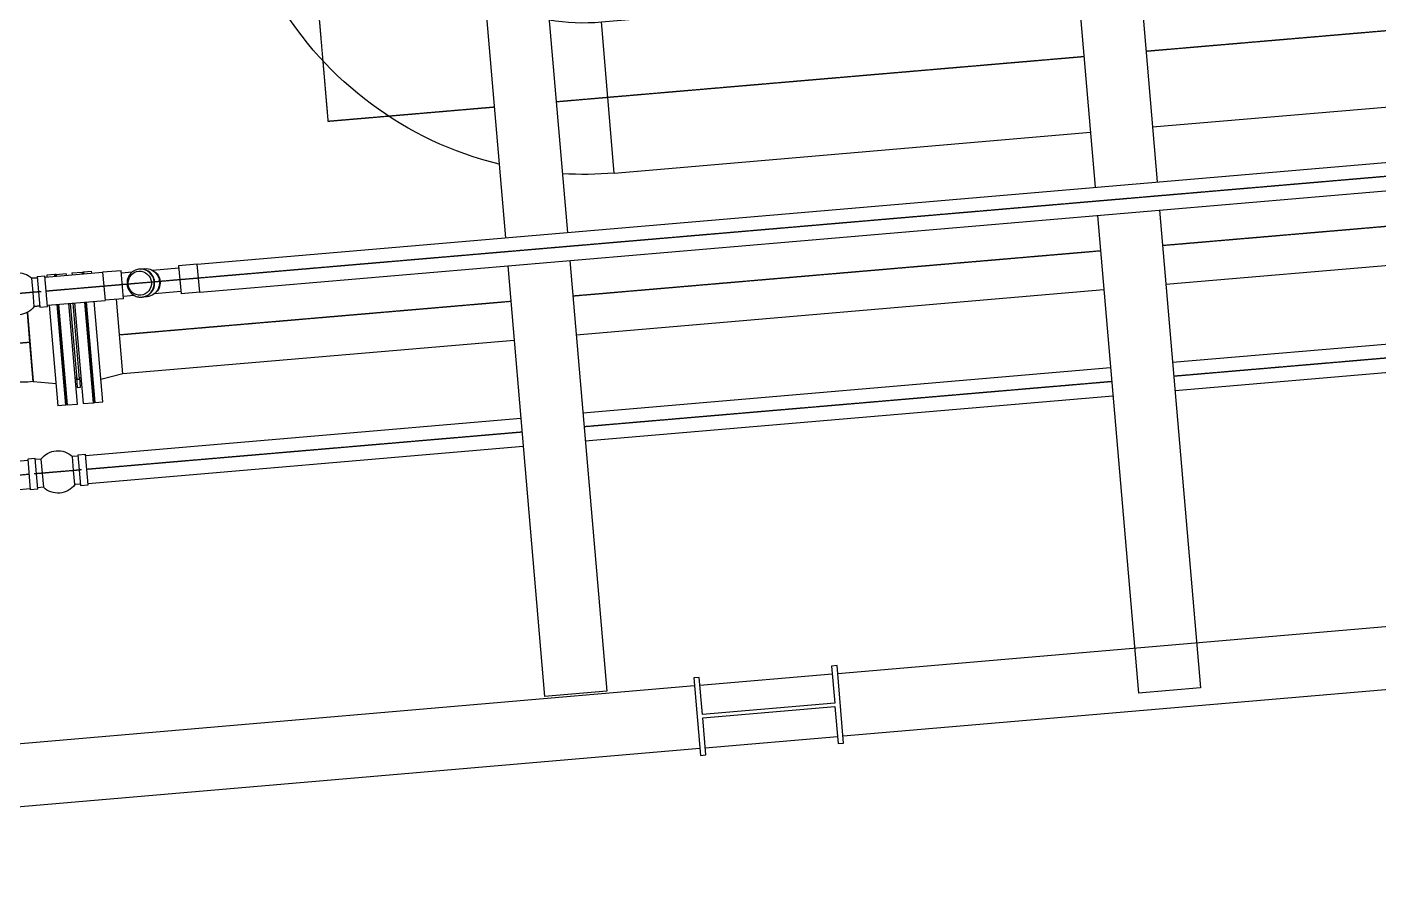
# Model space of a CAD drawing. Header units: millimetres. Extents: x 238021 to 250605, y -32596 to -9848.
# Drawn here: x 241229 to 244117, y -32253 to -30447 of the extents above; entities that cross this region are included whole.
import ezdxf

# ---------------------------------------------------------------- set-up
doc = ezdxf.new("R2010")
doc.units = ezdxf.units.MM
doc.header["$MEASUREMENT"] = 0
doc.linetypes.add('CENTER2', pattern=[1.125, 0.75, -0.125, 0.125, -0.125])
for name, color, linetype in [('Plan-150-SL-B4-216', 85, 'Continuous'), ('Plan-150-SL-B4-221', 85, 'Continuous'), ('Plan-300-CEN-D3-224', 70, 'Continuous'), ('Plan-50-PES-D1-243', 4, 'Continuous'), ('Plan-CENTER', 1, 'CENTER2'), ('Plan-RE', 5, 'Continuous'), ('Plan-S-BEAM', 12, 'Continuous'), ('Plan-S-COLS', 52, 'Continuous')]:
    doc.layers.add(name, color=color, linetype=linetype)

# ---------------------------------------------------------------- blocks, each defined once
blk = doc.blocks.new('*U569')
at = {"layer": 'Plan-S-BEAM', "color": 0, "linetype": 'ByBlock', "lineweight": -2}
for p, q in [((243431.0548577786, -29854.79137142757), (243442.3630347452, -29986.76304440099)), ((243563.570042285, -29843.44562527826), (243574.8782192529, -29975.41729826668)), ((243461.0662464824, -30205.03820495299), (243511.0693309592, -30788.59740567241)), ((243593.5814309901, -30193.69245881868), (243643.5845154592, -30777.25165944839)), ((243648.7346752129, -30837.35641380328), (243736.147487934, -31857.50450382509)), ((243516.2194907129, -30848.70216002732), (243603.6330691852, -31868.85918672088)), ((243736.147487934, -31857.50450382509), (243603.6330691852, -31868.85918672088))]:
    blk.add_line(p, q, dxfattribs=at)
blk = doc.blocks.new('*U572')
at = {"layer": 'Plan-S-BEAM', "color": 0, "linetype": 'ByBlock', "lineweight": -2}
for p, q in [((242171.1643607576, -29962.6612567419), (242182.472537712, -30094.63292957276)), ((242303.679545264, -29951.31551059259), (242314.9877222197, -30083.28718343846)), ((242201.1757494492, -30312.90809012475), (242251.1788339991, -30896.46729169717)), ((242333.6909339569, -30301.56234399046), (242383.6940184991, -30885.12154547314)), ((242256.3289937528, -30956.57204605206), (242335.1152203747, -31876.04387296521)), ((242388.8441782528, -30945.22629982805), (242467.6296391235, -31864.68919006942)), ((242467.6296391235, -31864.68919006942), (242335.1152203747, -31876.04387296521))]:
    blk.add_line(p, q, dxfattribs=at)
blk = doc.blocks.new('*U633')
at = {"layer": 'Plan-300-CEN-D3-224', "color": 0, "linetype": 'ByBlock', "lineweight": -2}
for p, q in [((244844.7068915874, -30231.26520533381), (244954.0017800421, -30221.90754516075)), ((244954.0017800422, -30221.90754516073), (244967.8150127318, -30383.2422910392)), ((243605.889288044, -30337.33086233088), (244712.1917070846, -30242.61095152452)), ((242456.2725570837, -30435.75927787433), (243473.3741035411, -30348.67660852158)), ((244967.8150127319, -30383.24229103946), (244981.6282454219, -30544.5770369176)), ((242470.0857897732, -30597.09402375276), (242456.2725570836, -30435.75927787434)), ((244872.3551176338, -30553.93283397587), (244981.6282454219, -30544.57703691759)), ((243633.5375140903, -30659.99849097293), (244739.8399331309, -30565.27858016657)), ((242483.8990224634, -30758.42876963121), (242470.0857897733, -30597.09402375279)), ((242483.8990224634, -30758.42876963118), (243501.0223295874, -30671.34423716365))]:
    blk.add_line(p, q, dxfattribs=at)
at = {"layer": 'Plan-CENTER'}
for p, q in [((244726.0158201077, -30403.94476584554), (243619.7134010672, -30498.66467665189)), ((244967.815012732, -30383.24229103916), (244858.5310046106, -30392.59901965483)), ((243487.1982165643, -30510.0104228426), (242470.0857897735, -30597.09402375275))]:
    blk.add_line(p, q, dxfattribs=at)
blk = doc.blocks.new('*U642')
at = {"layer": 'Plan-150-SL-B4-221', "color": 0, "linetype": 'ByBlock', "lineweight": -2}
for p, q in [((240958.3208285541, -30914.23857024074), (240904.5425812379, -30918.84298100211)), ((241242.8185789401, -31203.76198210773), (241230.154576758, -31055.84993067817))]:
    blk.add_line(p, q, dxfattribs=at)
at = {"layer": 'Plan-150-SL-B4-221', "color": 0, "linetype": 'ByBlock', "lineweight": -2, "extrusion": (0, 0, -1)}
for centre, radius, start, end in [((-241216.1400806418, -30892.16448270379), 312.737499999974, 310.7055469065386, 355.106357908761), ((-241216.1400806418, -30892.16448270392), 312.7374999998557, 265.1063579087525, 281.9145465331301)]:
    blk.add_arc(centre, radius, start, end, dxfattribs=at)
at = {"layer": 'Plan-CENTER'}
for p, q in [((241000.0777543199, -31048.3693731033), (241007.874414859, -31139.43221706485)), ((241235.6411149309, -31119.9311827757), (241145.5321425523, -31127.646174298)), ((241013.0169580446, -31138.99192043253), (241007.874414859, -31139.43221706485))]:
    blk.add_line(p, q, dxfattribs=at)
blk = doc.blocks.new('*U648')
at = {"layer": 'Plan-50-PES-D1-243', "color": 0, "linetype": 'ByBlock', "lineweight": -2}
for p, q in [((241160.4621107049, -30987.10070190225), (241144.165288282, -30988.49601076565)), ((241166.0760448628, -31052.66990343433), (241160.462110705, -30987.10070190226)), ((241251.6506301176, -30982.04535857655), (241239.7731005066, -30983.06229438843)), ((241242.3461536623, -31013.11484509061), (241239.7731005066, -30983.06229438842)), ((241251.4167161943, -30979.31330851272), (241267.7135386172, -30977.9179996493)), ((241251.4167161944, -30979.3133085127), (241254.2236832733, -31012.09790927874)), ((241270.5205056962, -31010.70260041535), (241267.7135386173, -30977.91799964932)), ((241144.1652882822, -30988.49601076566), (241149.77922244, -31054.06521229773)), ((241172.5735542392, -30988.81581615422), (241160.6960246282, -30989.83275196609)), ((241172.5735542392, -30988.81581615423), (241175.1466073949, -31018.86836685643)), ((241244.919206818, -31043.16739579281), (241242.3461536623, -31013.11484509062)), ((241254.2236832733, -31012.09790927875), (241257.0306503523, -31044.88251004479)), ((241273.3274727751, -31043.48720118139), (241270.5205056962, -31010.70260041535)), ((241175.1466073949, -31018.86836685643), (241177.7196605506, -31048.92091755862)), ((241256.796736429, -31042.15045998094), (241244.919206818, -31043.16739579281)), ((241257.0306503522, -31044.88251004478), (241273.3274727751, -31043.48720118138)), ((241166.0760448628, -31052.66990343432), (241149.7792224399, -31054.06521229772)), ((241177.7196605506, -31048.92091755861), (241165.8421309396, -31049.93785337048))]:
    blk.add_line(p, q, dxfattribs=at)
at = {"layer": 'Plan-50-PES-D1-243', "color": 0, "linetype": 'ByBlock', "lineweight": -2, "extrusion": (0, 0, -1)}
for centre, start, end in [((-241208.7463805286, -31015.99160597353), 36.91667276582162, 133.296042974283), ((-241208.7463805286, -31015.99160597351), 216.9166727658216, 313.2960429742828)]:
    blk.add_arc(centre, 45.24375000001156, start, end, dxfattribs=at)
at = {"layer": 'Plan-CENTER'}
blk.add_line((241259.4864744489, -31011.64731719502), (241158.0062866083, -31020.335894752), dxfattribs=at)
blk = doc.blocks.new('*U649')
at = {"layer": 'Plan-150-SL-B4-216', "color": 0, "linetype": 'ByBlock', "lineweight": -2}
for p, q in [((241288.4612844661, -30974.89660176047), (241271.5232533999, -30976.34680988337)), ((241271.5232533999, -30976.34680988338), (241271.8629872704, -30980.31480782952)), ((241288.8010183334, -30978.86459966884), (241288.4612844661, -30974.89660176048)), ((241277.0090934475, -31040.41990924539), (241295.4090342474, -31255.32614509174)), ((241312.3470653137, -31253.87593696883), (241293.9471245106, -31038.96970108471)), ((241230.154576854, -31055.84993062679), (241242.8196451392, -31203.77443655351)), ((241242.8196451392, -31203.77443655351), (241291.3143289593, -31207.50111619887)), ((241312.3470653137, -31253.87593696884), (241295.4090342475, -31255.32614509173))]:
    blk.add_line(p, q, dxfattribs=at)
blk = doc.blocks.new('*U650')
at = {"layer": 'Plan-150-SL-B4-216', "color": 0, "linetype": 'ByBlock', "lineweight": -2}
for p, q in [((241291.4503487719, -30974.64068267997), (241288.4612844661, -30974.89660176047)), ((241288.4612844662, -30974.89660176048), (241288.8010183334, -30978.86459966883)), ((241291.7900826387, -30978.60868058166), (241291.450348772, -30974.64068267996)), ((241293.9471245107, -31038.96970108471), (241312.3470653137, -31253.87593696884)), ((241315.3361296196, -31253.62001788833), (241296.9361888159, -31038.71378199753)), ((241315.3361296195, -31253.62001788833), (241312.3470653137, -31253.87593696884))]:
    blk.add_line(p, q, dxfattribs=at)
blk = doc.blocks.new('*U651')
at = {"layer": 'Plan-150-SL-B4-216', "color": 0, "linetype": 'ByBlock', "lineweight": -2}
for p, q in [((241291.4503487718, -30974.64068267996), (241313.3701536811, -30972.76394275622)), ((241291.4503487719, -30974.64068267997), (241291.7900826386, -30978.60868058167)), ((241313.7098875437, -30976.73194060903), (241313.3701536812, -30972.76394275622)), ((241325.3264109043, -30971.74026643418), (241347.2462158135, -30969.86352651045)), ((241325.3264109044, -30971.74026643418), (241325.6661447646, -30975.70826426031)), ((241347.5859496697, -30973.83152428768), (241347.2462158137, -30969.86352651045)), ((241296.9361888159, -31038.71378199754), (241315.3361296196, -31253.62001788832)), ((241337.2559345288, -31251.74327796459), (241318.8559937209, -31036.8370420249)), ((241321.8450580261, -31036.58112293773), (241335.7237617454, -31198.68055614821)), ((241341.701890357, -31198.16871798719), (241327.8231866365, -31036.06928476337)), ((241330.8122509418, -31035.81336567619), (241349.212191752, -31250.71960164255)), ((241371.1319966611, -31248.84286171881), (241352.7320558468, -31033.93662570355)), ((241334.8817594347, -31195.87967451242), (241336.6102795514, -31216.06831293796)), ((241335.7237617454, -31198.68055614821), (241341.701890357, -31198.16871798719)), ((241336.6102795514, -31216.06831293797), (241343.7840338853, -31215.45410714474)), ((241343.7840338853, -31215.45410714473), (241342.0555137691, -31195.26546872492)), ((241315.3361296194, -31253.62001788832), (241337.2559345287, -31251.74327796459)), ((241349.2121917519, -31250.71960164255), (241371.1319966611, -31248.84286171881))]:
    blk.add_line(p, q, dxfattribs=at)
blk = doc.blocks.new('*U652')
at = {"layer": 'Plan-150-SL-B4-216', "color": 0, "linetype": 'ByBlock', "lineweight": -2}
for p, q in [((241347.2462158136, -30969.86352651044), (241350.2352801194, -30969.60760742993)), ((241347.2462158136, -30969.86352651046), (241347.5859496697, -30973.83152428769)), ((241350.5750139749, -30973.5756052005), (241350.2352801194, -30969.60760742994)), ((241352.7320558469, -31033.93662570357), (241371.1319966612, -31248.84286171883)), ((241374.1210609671, -31248.58694263831), (241355.7211201522, -31033.68070661638)), ((241371.1319966612, -31248.84286171881), (241374.121060967, -31248.5869426383))]:
    blk.add_line(p, q, dxfattribs=at)
blk = doc.blocks.new('*U653')
at = {"layer": 'Plan-150-SL-B4-216', "color": 0, "linetype": 'ByBlock', "lineweight": -2}
for p, q in [((241350.2352801195, -30969.60760742993), (241367.1733111857, -30968.15739930703)), ((241350.2352801195, -30969.60760742993), (241350.575013975, -30973.57560520048)), ((241367.5130450379, -30972.12539703983), (241367.1733111857, -30968.15739930706)), ((241355.7211201522, -31033.68070661638), (241374.1210609671, -31248.58694263831)), ((241391.0590920332, -31247.13673451542), (241372.6591512151, -31032.2304984557)), ((241434.1197607107, -31187.39561540088), (241420.470317831, -31027.97388559268)), ((241434.1197607106, -31187.39561540086), (241386.9643867451, -31199.31170562254)), ((241374.121060967, -31248.5869426383), (241391.0590920333, -31247.1367345154))]:
    blk.add_line(p, q, dxfattribs=at)
blk = doc.blocks.new('*U660')
at = {"layer": 'Plan-50-PES-D1-243', "color": 0, "linetype": 'ByBlock', "lineweight": -2}
for p, q in [((241593.0893349969, -30952.81190213969), (247208.9901216107, -30471.98711677938)), ((241598.2354413083, -31012.91700354408), (247214.136227922, -30532.09221818376)), ((241595.6623881526, -30982.86445284191), (241593.089334997, -30952.81190213971)), ((241598.2354413082, -31012.9170035441), (241595.6623881525, -30982.86445284191))]:
    blk.add_line(p, q, dxfattribs=at)
at = {"layer": 'Plan-CENTER'}
blk.add_line((247230.5437331046, -30500.41458127798), (241595.6623881525, -30982.86445284187), dxfattribs=at)
blk = doc.blocks.new('*U661')
at = {"layer": 'Plan-50-PES-D1-243', "color": 0, "linetype": 'ByBlock', "lineweight": -2}
for p, q in [((241239.7731006778, -30983.0622945497), (241251.6506301326, -30982.0453587512)), ((241267.9474525554, -30980.6500498878), (241390.8293170093, -30970.12909370539)), ((241390.8293170094, -30970.1290937054), (241393.4023701651, -31000.18164440761)), ((241053.2129318682, -30999.03528918281), (241144.3992022203, -30991.22806100414)), ((241160.6960246431, -30989.83275214075), (241172.573554098, -30988.81581634224)), ((241393.4023701651, -31000.18164440762), (241395.9754233207, -31030.23419510979)), ((241039.6252625344, -31030.30588774682), (241039.6393326814, -31030.47022317941)), ((241042.212391637, -31060.52284162279), (241039.6393384812, -31030.47029092059)), ((241244.9192066767, -31043.16739598084), (241256.7967364439, -31042.1504601556)), ((241273.0935588668, -31040.7551512922), (241395.9754233207, -31030.23419510978)), ((241042.2123916369, -31060.52284162278), (241044.9978754371, -31060.28435278523)), ((241058.3590381704, -31059.14039058799), (241149.5453085316, -31051.33316240854)), ((241165.8421309545, -31049.93785354513), (241177.7196607217, -31048.92091771989))]:
    blk.add_line(p, q, dxfattribs=at)
at = {"layer": 'Plan-CENTER'}
for p, q in [((241393.4023701651, -31000.18164440758), (241270.5205057111, -31010.70260059)), ((241146.9722553759, -31021.28061170634), (241055.7859850193, -31029.0878398854))]:
    blk.add_line(p, q, dxfattribs=at)
blk = doc.blocks.new('*U662')
at = {"layer": 'Plan-50-PES-D1-243', "color": 0, "linetype": 'ByBlock', "lineweight": -2}
for p, q in [((241593.1031972963, -30952.97380997127), (241553.2490065599, -30956.38606446697)), ((241553.2490065599, -30956.38606446698), (241558.3673883034, -31016.16735057164)), ((241430.6973700453, -30966.87874704128), (241390.8431793088, -30970.29100153698)), ((241435.8157517889, -31026.66003314593), (241430.6973700454, -30966.87874704127)), ((241454.0281569992, -30969.89949379597), (241431.1239018573, -30971.86052088333)), ((241480.8248046548, -30962.58691321041), (241470.509781065, -30963.47006966064)), ((241553.6755383718, -30961.36783830904), (241497.2110146059, -30966.20224396395)), ((241557.9408564915, -31011.18557672957), (241501.4763327255, -31016.01998238449)), ((241598.2215790399, -31012.75509607593), (241558.3673883034, -31016.16735057165)), ((241435.8157517889, -31026.66003314594), (241395.9615610524, -31030.07228764165)), ((241458.2934751188, -31019.71723221652), (241435.3892199769, -31021.67825930388)), ((241485.9431863983, -31022.36819931507), (241475.6281628085, -31023.2513557653))]:
    blk.add_line(p, q, dxfattribs=at)
blk.add_ellipse((241470.2831683054, -30993.59922893399), major_axis=(2.193139422006408, -25.61526314825069), ratio=0.9659258262889482, dxfattribs=at)
for centre, major_axis, ratio, start_param, end_param in [((241472.2953451678, -30993.42694944677), (2.559190871777689, -29.89064305233011), 0.9659258262889483, -5.861977570020827e-14, 3.141592653589734), ((241473.0689719369, -30993.36071271298), (2.559190871777747, -29.8906430523301), 0.9659258262889484, 6.269787446736262, 9.438175821211601)]:
    blk.add_ellipse(centre, major_axis=major_axis, ratio=ratio, start_param=start_param, end_param=end_param, dxfattribs=at)
at = {"layer": 'Plan-50-PES-D1-243', "color": 0, "linetype": 'ByBlock', "lineweight": -2, "extrusion": (0, 0, -0.9999999999999999)}
for centre, major_axis, ratio, start_param, end_param in [((241483.3839955267, -30992.47755626276), (-2.559190871777719, 29.89064305233012), 0.9659258262889481, 5.933904287267063e-14, 3.141592653589853), ((241494.5323791744, -30991.52304880645), (-2.132659059815789, 24.90886921027501), 0.7673269879784965, 0.3870282198564825, 2.754564433734502)]:
    blk.add_ellipse(centre, major_axis=major_axis, ratio=ratio, start_param=start_param, end_param=end_param, dxfattribs=at)
at = {"layer": 'Plan-50-PES-D1-243', "color": 0, "linetype": 'ByBlock', "lineweight": -2}
blk.add_open_spline([(241469.7361542958, -30963.53630639441), (241466.6459889307, -30963.80088159878), (241463.6001272741, -30964.5727366195), (241457.899326572, -30967.04968995558), (241455.2472088817, -30968.75736532725), (241450.5882189599, -30972.9392945485), (241448.5883739819, -30975.41961577233), (241445.4364874627, -30980.91011617283), (241444.2942318583, -30983.92497523759), (241442.9870329565, -30990.18770241977), (241442.8302485148, -30993.43665180942), (241443.5268439181, -30999.83392371135), (241444.3829945055, -31002.98137813847), (241447.0275473513, -31008.84201596712), (241448.8125472778, -31011.55602087241), (241453.1287173109, -31016.25966388068), (241455.6527787733, -31018.25459311368), (241461.1760721827, -31021.31485814441), (241464.1687329549, -31022.38934166448), (241469.7576478112, -31023.41136265032), (241472.3204906506, -31023.53455356665), (241474.8545360393, -31023.31759249906)], degree=3, knots=[6.283185307179489, 6.283185307179489, 6.283185307179489, 6.283185307179489, 6.597326475615382, 6.597326475615382, 6.912681743906079, 6.912681743906079, 7.231109672301744, 7.231109672301744, 7.553126483259675, 7.553126483259675, 7.877846467080419, 7.877846467080419, 8.203461459815959, 8.203461459815959, 8.527875069095321, 8.527875069095321, 8.849346572419773, 8.849346572419773, 9.16717104164211, 9.16717104164211, 9.424777960769282, 9.424777960769282, 9.424777960769282, 9.424777960769282], dxfattribs=at)
at = {"layer": 'Plan-CENTER'}
blk.add_line((241595.6623881681, -30982.86445302361), (241393.4023701806, -31000.18164458931), dxfattribs=at)
blk = doc.blocks.new('*U663')
at = {"layer": 'Plan-150-SL-B4-221', "color": 0, "linetype": 'ByBlock', "lineweight": -2}
for p, q in [((244768.6823492664, -30901.88296133529), (243662.3799299627, -30996.60286907201)), ((243529.8647454284, -31007.94861489504), (242402.4894326759, -31104.47275128425)), ((241235.6411149309, -31119.93118277574), (241230.1545769032, -31055.84993060042)), ((241242.818578743, -31203.7619821246), (241235.6411149309, -31119.9311827757)), ((242269.9742481416, -31115.81849710726), (241434.1186943942, -31187.38316111841)), ((241335.4795722957, -31195.82849069681), (241332.4905079898, -31196.08440977494)), ((241344.4467652138, -31195.0607334624), (241341.4577009078, -31195.31665254054))]:
    blk.add_line(p, q, dxfattribs=at)
at = {"layer": 'Plan-CENTER'}
for p, q in [((243655.1968124115, -30912.77255378755), (244761.4992317151, -30818.05264605083)), ((242395.3063151247, -31020.64243599978), (243522.6816278771, -30924.11829961057)), ((241426.9412305153, -31103.55236177523), (242262.7911305903, -31031.9881818228))]:
    blk.add_line(p, q, dxfattribs=at)
blk = doc.blocks.new('*U679')
at = {"layer": 'Plan-CENTER'}
blk.add_line((241346.1229743491, -31392.15764643214), (241244.6427865026, -31400.84622392042), dxfattribs=at)
at = {"layer": 'Plan-RE', "color": 0, "linetype": 'ByBlock', "lineweight": -2}
for p, q in [((241338.2871300379, -31362.55568780837), (241326.4096004262, -31363.5726236122)), ((241338.0532161165, -31359.82363774437), (241354.3500385403, -31358.428328892)), ((241338.0532161166, -31359.82363774438), (241340.8601831733, -31392.60823851231)), ((241357.1570055971, -31391.21292965994), (241354.3500385404, -31358.42832889201)), ((241247.0986106218, -31367.61103107233), (241230.801788198, -31369.00633992469)), ((241230.8017881979, -31369.0063399247), (241236.4157223114, -31434.57554146057)), ((241252.7125447351, -31433.18023260821), (241247.0986106217, -31367.61103107235)), ((241259.2100541549, -31369.3261453325), (241247.3325245432, -31370.34308113633)), ((241259.2100541549, -31369.3261453325), (241261.7831072902, -31399.37869603643)), ((241328.9826535615, -31393.62517431615), (241326.4096004261, -31363.57262361221)), ((241359.9639726538, -31423.99753042787), (241357.1570055971, -31391.21292965994)), ((241261.7831072902, -31399.37869603642), (241264.3561604256, -31429.43124674036)), ((241331.5557066968, -31423.67772502008), (241328.9826535615, -31393.62517431614)), ((241340.8601831732, -31392.6082385123), (241343.6671502299, -31425.39283928024)), ((241252.7125447352, -31433.1802326082), (241236.4157223114, -31434.57554146056)), ((241264.3561604256, -31429.43124674038), (241252.4786308139, -31430.4481825442)), ((241343.4332363086, -31422.66078921624), (241331.5557066969, -31423.67772502007)), ((241343.6671502299, -31425.39283928023), (241359.9639726538, -31423.99753042787))]:
    blk.add_line(p, q, dxfattribs=at)
at = {"layer": 'Plan-RE', "color": 0, "linetype": 'ByBlock', "lineweight": -2, "extrusion": (0, 0, -1)}
for centre, radius, start, end in [((-241295.3828804259, -31396.50193517625), 45.24374999997544, 36.91667280460209, 133.2960430131141), ((-241295.3828804259, -31396.50193517626), 45.24375000000745, 216.9166728045946, 313.2960430130208)]:
    blk.add_arc(centre, radius, start, end, dxfattribs=at)
blk = doc.blocks.new('*U681')
at = {"layer": 'Plan-CENTER'}
for p, q in [((241036.9778097737, -31418.62617959648), (240900.1285386808, -31430.34300355332)), ((241233.6087552547, -31401.79094069263), (241169.4929942813, -31407.28043346218))]:
    blk.add_line(p, q, dxfattribs=at)
at = {"layer": 'Plan-RE', "color": 0, "linetype": 'ByBlock', "lineweight": -2}
for p, q in [((240897.5554855456, -31400.29045284939), (241034.4027298968, -31388.57380241906)), ((241166.9179144045, -31377.22805628475), (241231.0357021195, -31371.73838998869)), ((240902.7015918162, -31460.39555425727), (241039.5528896505, -31448.67855677395)), ((241172.0680741583, -31437.33281063964), (241236.1818083902, -31431.84349139657))]:
    blk.add_line(p, q, dxfattribs=at)
blk = doc.blocks.new('*U682')
at = {"layer": 'Plan-CENTER'}
for p, q in [((244785.4600827346, -31097.68689693273), (243679.1576636536, -31192.40680726821)), ((243546.6424791459, -31203.75255340252), (242419.2671666204, -31300.27669243999)), ((242286.7519821127, -31311.62243857429), (241357.1570055971, -31391.21292965993))]:
    blk.add_line(p, q, dxfattribs=at)
at = {"layer": 'Plan-RE', "color": 0, "linetype": 'ByBlock', "lineweight": -2}
for p, q in [((243676.5825837768, -31162.35443009075), (244782.8850028577, -31067.63451975527)), ((243681.7327435304, -31222.45918444566), (244788.0351626115, -31127.73927411017)), ((242416.6920867436, -31270.22431526253), (243544.0673992691, -31173.70017622506)), ((242421.8422464973, -31330.32906961744), (243549.2175590228, -31233.80493057996)), ((241354.5839524617, -31361.16037895598), (242284.1769022358, -31281.57006139684)), ((241359.7300587323, -31421.26548036386), (242289.3270619896, -31341.67481575173))]:
    blk.add_line(p, q, dxfattribs=at)
blk = doc.blocks.new('*U697')
at = {"layer": 'Plan-S-COLS', "color": 0, "linetype": 'ByBlock', "lineweight": -2}
for p, q in [((242959.6721507595, -31810.090646351), (242947.9152324044, -31811.09805430717)), ((242947.9152324044, -31811.09805430717), (242954.7152361086, -31890.45725320449)), ((242973.8441609905, -31975.48458253373), (242959.6721507595, -31810.09064635101)), ((242665.3506522753, -31835.30999467755), (242653.5937339202, -31836.31740263371)), ((242653.5937339202, -31836.31740263371), (242667.7657441511, -32001.71133881644)), ((242672.1506559796, -31914.66919357485), (242665.3506522754, -31835.30999467755)), ((242954.7152361086, -31890.45725320449), (242672.1506559795, -31914.66919357486)), ((242672.7226588021, -31921.34473196295), (242955.2872389311, -31897.13279159258)), ((242955.2872389311, -31897.13279159259), (242962.0872426353, -31976.49199048991)), ((242679.5226625062, -32000.70393086027), (242672.7226588021, -31921.34473196295)), ((242962.0872426353, -31976.49199048991), (242973.8441609905, -31975.48458253373)), ((242667.7657441511, -32001.71133881644), (242679.5226625062, -32000.70393086027))]:
    blk.add_line(p, q, dxfattribs=at)
blk = doc.blocks.new('*U698')
at = {"layer": 'Plan-S-BEAM', "color": 0, "linetype": 'ByBlock', "lineweight": -2}
for p, q in [((242961.0869434007, -31826.60193303359), (247426.4850395933, -31443.9780656503)), ((242972.5269998521, -31960.11270079554), (247437.9250960447, -31577.48883341226)), ((239545.1442178079, -32119.30175246077), (242655.0085265612, -31852.82868931619)), ((242666.7654449164, -31851.82128136002), (242949.3300250455, -31827.60934098975)), ((242678.2055013679, -31985.33204912198), (242960.7700814969, -31961.12010875171)), ((239556.5752703193, -32252.8132917379), (242666.4485830127, -31986.33945707814))]:
    blk.add_line(p, q, dxfattribs=at)
blk = doc.blocks.new('*U579')
at = {"layer": 'Plan-300-CEN-D3-224', "color": 0, "linetype": 'ByBlock', "lineweight": -2}
for p, q in [((241982.4238575457, -30036.65174708105), (241977.5085039419, -29979.24177315547)), ((241659.7543657772, -30064.27821232364), (241654.8390121764, -30006.86823843438)), ((241711.9926285204, -30059.80565267105), (241659.7543657772, -30064.27821232364)), ((241982.4238575457, -30036.65174708102), (241930.2939582918, -30041.11502881845))]:
    blk.add_line(p, q, dxfattribs=at)
blk = doc.blocks.new('*U593')
at = {"layer": 'Plan-300-CEN-D3-224', "color": 0, "linetype": 'ByBlock', "lineweight": -2}
for p, q in [((241711.9926285202, -30059.805652671), (241659.7543657771, -30064.27821232356)), ((241982.4238575457, -30036.65174708117), (241930.2939582919, -30041.11502881857)), ((242483.8990223947, -30758.42876963706), (242456.2725571523, -30435.75927786846))]:
    blk.add_line(p, q, dxfattribs=at)
for centre, radius, start, end in [((242418.9019727401, -29999.28116267192), 438.0749999973857, 184.8936420911178, 194.729576644858), ((242418.9019727425, -29999.28116267174), 438.0749999997027, 227.0312189328953, 241.0963175029681), ((242418.9019727427, -29999.28116267125), 438.0750000002487, 260.2594610522078, 274.8936420911406)]:
    blk.add_arc(centre, radius, start, end, dxfattribs=at)
at = {"layer": 'Plan-300-CEN-D3-224', "color": 0, "linetype": 'ByBlock', "lineweight": -2, "extrusion": (0, 0, -1)}
for centre, radius, start, end in [((-242418.9019727455, -29999.28116267092), 761.92500000287, 346.6685027970869, 355.1063579088314), ((-242418.9019727427, -29999.28116267141), 761.9250000001033, 283.7567478579194, 329.3781751263542), ((-242418.9019727426, -29999.28116267134), 761.925000000174, 265.1063579088547, 273.4570736740658)]:
    blk.add_arc(centre, radius, start, end, dxfattribs=at)
at = {"layer": 'Plan-CENTER'}
for p, q in [((241851.3193611468, -30403.54595303404), (241872.2729286923, -30648.27784078361)), ((242470.0857897735, -30597.09402375276), (242359.8229040759, -30606.53456231299)), ((242227.3077195682, -30617.8803084473), (241872.2729286923, -30648.27784078361))]:
    blk.add_line(p, q, dxfattribs=at)
blk = doc.blocks.new('*U705')
at = {"layer": 'Plan-300-CEN-D3-224'}
for name in ['*U579', '*U593']:
    blk.add_blockref(name, (0, 0), dxfattribs=at)

msp = doc.modelspace()

# ---------------------------------------------------------------- block references
at = {"layer": 'Plan-150-SL-B4-216'}
for name in ['*U649', '*U650', '*U651', '*U652', '*U653']:
    msp.add_blockref(name, (0, 0), dxfattribs=at)
at = {"layer": 'Plan-150-SL-B4-221'}
for name in ['*U663', '*U642']:
    msp.add_blockref(name, (0, 0), dxfattribs=at)
at = {"layer": 'Plan-300-CEN-D3-224'}
for name in ['*U705', '*U633']:
    msp.add_blockref(name, (0, 0), dxfattribs=at)
at = {"layer": 'Plan-50-PES-D1-243'}
for name in ['*U660', '*U662', '*U661', '*U648']:
    msp.add_blockref(name, (0, 0), dxfattribs=at)
at = {"layer": 'Plan-RE'}
for name in ['*U682', '*U679', '*U681']:
    msp.add_blockref(name, (0, 0), dxfattribs=at)
at = {"layer": 'Plan-S-BEAM'}
for name in ['*U569', '*U572', '*U698']:
    msp.add_blockref(name, (0, 0), dxfattribs=at)
at = {"layer": 'Plan-S-COLS'}
msp.add_blockref('*U697', (0, 0), dxfattribs=at)

doc.saveas('drawing.dxf')
